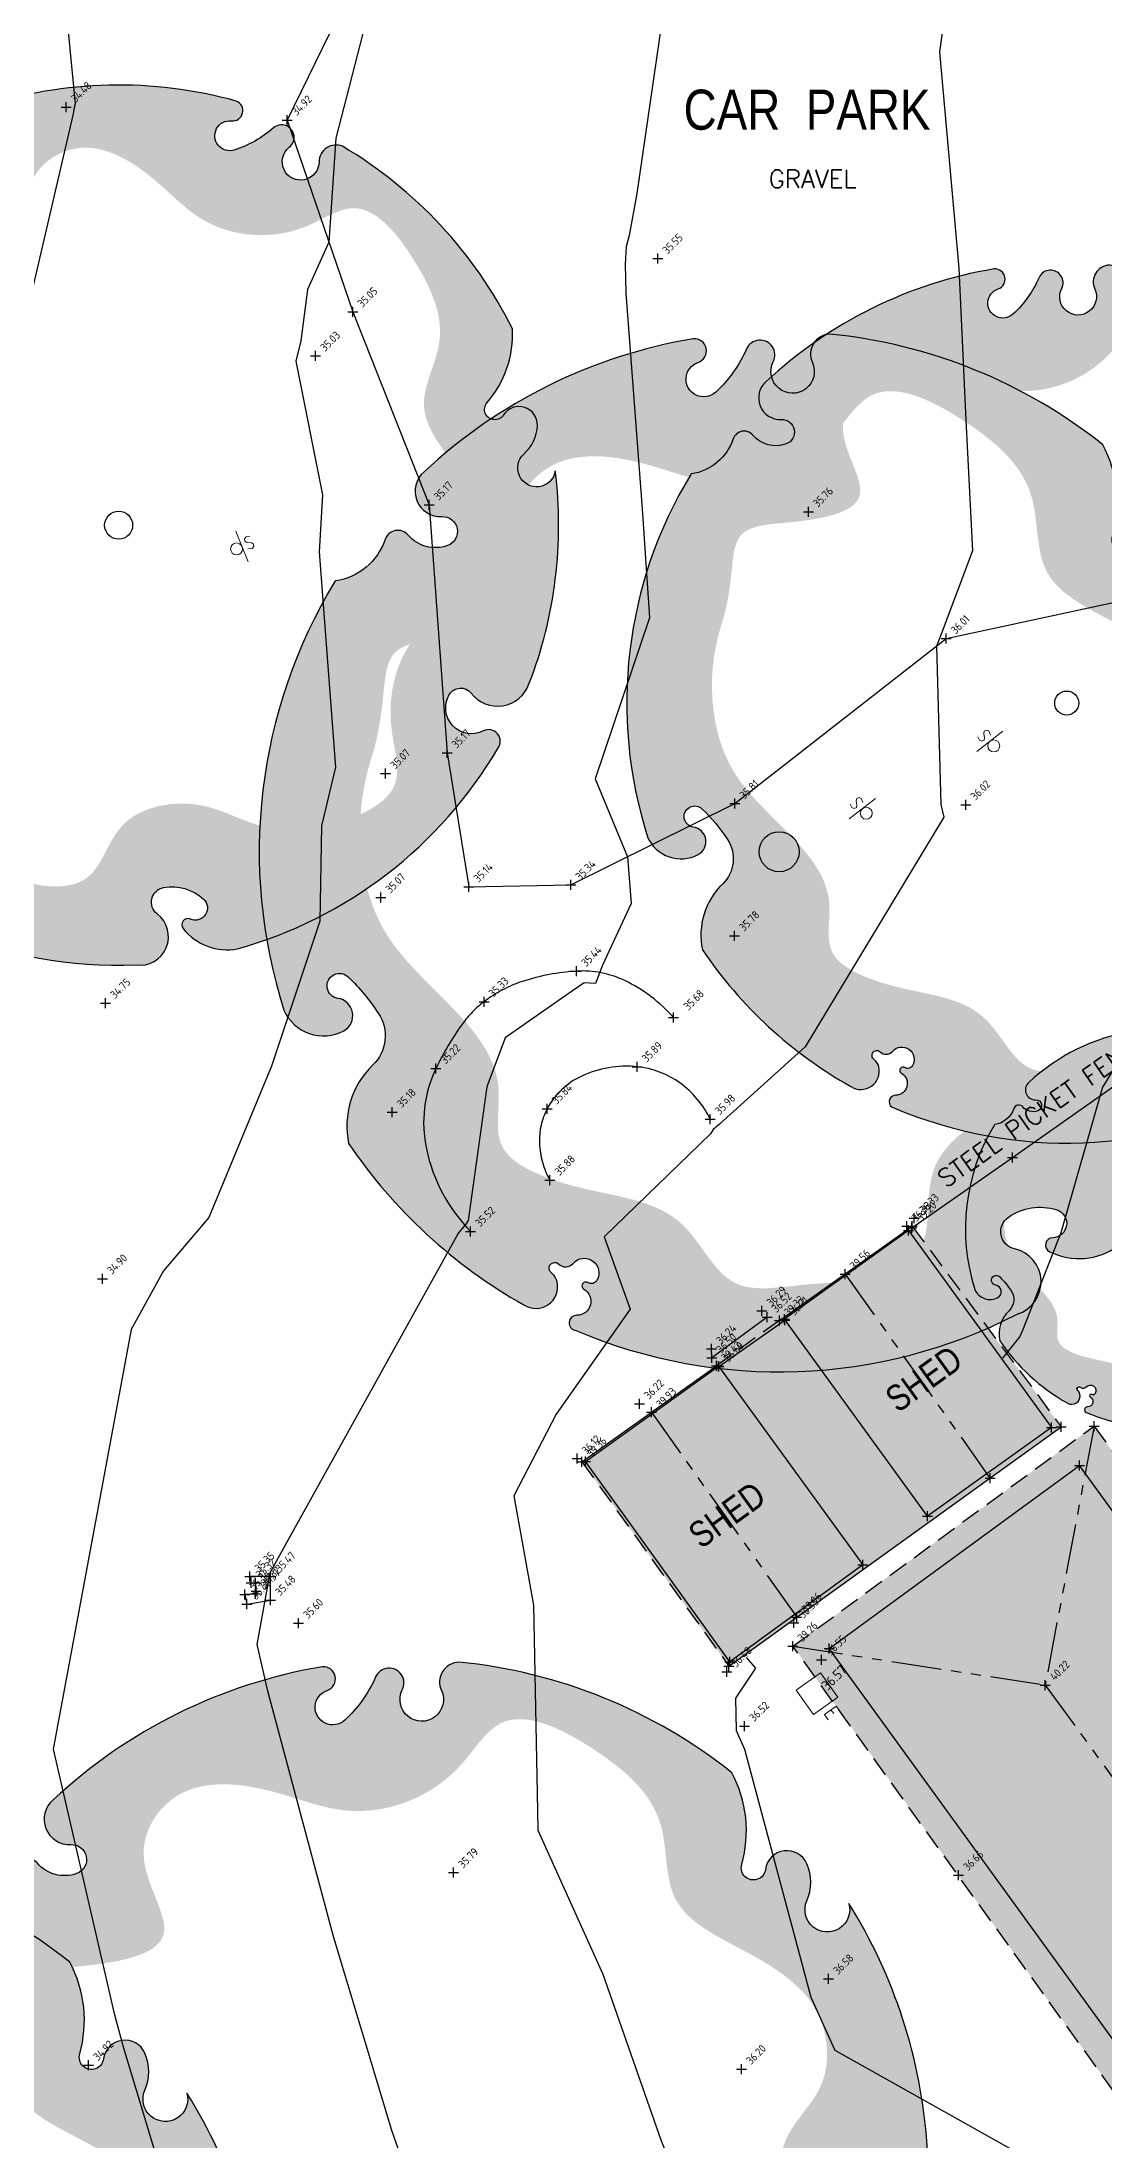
# Model space of a CAD drawing. Header units: metres. Extents: x 245957 to 247358, y 7418632 to 7419642.
# Drawn here: x 246741.4 to 246767.9, y 7418883.4 to 7418935.9 of the extents above; entities that cross this region are included whole.
import ezdxf
from ezdxf.enums import TextEntityAlignment as Align

# ---------------------------------------------------------------- set-up
doc = ezdxf.new("R2010")
doc.units = ezdxf.units.M
for name, pattern in [('DASHDOT', [10, 5, -2.5, 0, -2.5]), ('DASHED', [0.75, 0.5, -0.25]), ('PHANTOM', [2.5, 1.25, -0.25, 0.25, -0.25, 0.25, -0.25])]:
    doc.linetypes.add(name, pattern=pattern)
for name, color, linetype in [('-TEXT', 7, 'Continuous'), ('102_TOP_OF_BANK', 37, 'PHANTOM'), ('102_TOP_OF_BANK-L', 37, 'PHANTOM'), ('102_TOP_OF_BANK-S', 37, 'PHANTOM'), ('103_TOE_OF_BATTER', 37, 'DASHDOT'), ('103_TOE_OF_BATTER-L', 37, 'DASHDOT'), ('103_TOE_OF_BATTER-S', 37, 'DASHDOT'), ('104_EXISTING_SURFACE-L', 35, 'Continuous'), ('104_EXISTING_SURFACE-S', 35, 'Continuous'), ('201_SINGLE_TREE-H', 63, 'Continuous'), ('201_SINGLE_TREE-S', 96, 'Continuous'), ('305_BOX_CULVERT', 84, 'Continuous'), ('305_BOX_CULVERT-L', 84, 'Continuous'), ('305_BOX_CULVERT-S', 84, 'Continuous'), ('321_INVERT_OF_PIPE-L', 84, 'Continuous'), ('321_INVERT_OF_PIPE-S', 84, 'Continuous'), ('405_EDGE_FORMATION', 33, 'Continuous'), ('405_EDGE_FORMATION-L', 33, 'Continuous'), ('405_EDGE_FORMATION-S', 33, 'Continuous'), ('601_HOUSE', 229, 'BUILDING2'), ('601_HOUSE-S', 229, 'BUILDING2'), ('609_DECKING', 45, 'STONEWALL'), ('609_DECKING-L', 45, 'STONEWALL'), ('609_DECKING-S', 45, 'STONEWALL'), ('636_STAIRS_OR_STEPS', 45, 'Continuous'), ('636_STAIRS_OR_STEPS-L', 45, 'Continuous'), ('636_STAIRS_OR_STEPS-S', 45, 'Continuous'), ('639_ROOF_RIDGE', 253, 'PHANTOM'), ('639_ROOF_RIDGE-L', 253, 'PHANTOM'), ('639_ROOF_RIDGE-S', 253, 'PHANTOM'), ('640_EAVES', 227, 'Continuous'), ('642_ROOF_GUTTER', 155, 'DASHED'), ('642_ROOF_GUTTER-L', 153, 'Continuous'), ('642_ROOF_GUTTER-S', 153, 'Continuous'), ('903_FENCE', 24, 'FENCELINE'), ('903_FENCE-S', 24, 'Continuous'), ('EX-BUILDING_LINE', 150, 'Continuous'), ('EX-TRAFFIC_SIGN_(SLS)', 89, 'Continuous'), ('Surface_Contours_Major', 4, 'Continuous'), ('Surface_Contours_Minor', 253, 'Continuous')]:
    doc.layers.add(name, color=color, linetype=linetype)
for name, color, linetype, true_color in [('716_ELECTRICITY_PIT-L', 7, 'ELECTRICAL', 0xffa500), ('762_UNCLASSIFIED_PIT', 7, 'Continuous', 0xff64ac), ('762_UNCLASSIFIED_PIT-L', 7, 'Continuous', 0xff64ac), ('762_UNCLASSIFIED_PIT-S', 7, 'Continuous', 0xff64ac), ('EX-ELECT_PIT_(SLS)', 7, 'Continuous', 0xffa500)]:
    doc.layers.add(name, color=color, linetype=linetype, true_color=true_color)
doc.styles.add('BOLD', font='ARIALN.TTF')
doc.styles.add('ISO18', font='iso.shx')
doc.styles.add('ISO2.5', font='isocp.shx', dxfattribs={"height": 2.5})
doc.styles.get("Standard").update_dxf_attribs({"font": 'SIMPLEX.shx'})
doc.linetypes.add('BUILDING2', pattern='A,0.25,["/",ISO18,S=0.15,R=180,X=0,Y=0],0', length=0.25)
doc.linetypes.add('ELECTRICAL', pattern='A,2,-0.15,["E",ISO18,S=0.2,R=0,X=-0.015,Y=-0.1],-0.15', length=2.3)
doc.linetypes.add('FENCELINE', pattern='A,0.5,-0.2,["/",Standard,S=0.1,R=0,X=0,Y=-0.05],-0.25', length=0.95)
doc.linetypes.add('STONEWALL', pattern='A,0,-0.0625,[131,AECCLAND,S=1,R=0,X=0,Y=0],-0.06303', length=0.12553)

# ---------------------------------------------------------------- blocks, each defined once
blk = doc.blocks.new('CROSS')
at = {"color": 0, "linetype": 'Continuous'}
for p, q in [((-0.5, 0), (0.5, 0)), ((0, -0.5), (0, 0.5))]:
    blk.add_line(p, q, dxfattribs=at)
blk = doc.blocks.new('SP')
at = {"color": 0, "linetype": 'Continuous', "lineweight": 13}
for p, q in [((0.15, 0.423), (0.15, -0.406)), ((0.28, 0.165), (0.263, 0.104)), ((0.263, 0.104), (0.302, 0.059)), ((0.335, 0.192), (0.28, 0.165)), ((0.302, 0.059), (0.401, 0.004)), ((0.424, 0.176), (0.335, 0.192)), ((0.401, 0.004), (0.407, 0.004)), ((0.44, -0.04), (0.401, 0.004)), ((0.401, 0.004), (0.407, 0.004)), ((0.263, -0.096), (0.368, -0.129)), ((0.368, -0.129), (0.424, -0.101)), ((0.368, -0.129), (0.374, -0.129)), ((0.424, -0.101), (0.44, -0.04))]:
    blk.add_line(p, q, dxfattribs=at)
blk.add_circle((0, 0), 0.15, dxfattribs=at)
blk = doc.blocks.new('201C')
at = {"layer": '201_SINGLE_TREE-H', "transparency": 33554534}
h = blk.add_hatch(color=256, dxfattribs=at)
h.paths.add_polyline_path([(-0.3717, -0.3344, 0.222926), (0.0196, -0.4996, 0.770799), (0.0439, -0.4417, -0.650302), (0.0511, -0.4116, -0.234737), (0.0964, -0.4247, -0.847312), (0.0816, -0.4475, 0.78443), (0.0732, -0.4583, 0.276934), (0.1352, -0.4813, 0.193599), (0.4309, -0.2536, 0.800435), (0.4144, -0.2337, -0.75216), (0.3757, -0.1925, -0.528914), (0.4006, -0.1909, 0.594112), (0.4663, -0.1804, 0.123805), (0.4962, 0.0616, -1.41759), (0.4607, 0.0811, 0.206906), (0.4758, 0.1133, 0.759729), (0.4374, 0.1252, -1.073307), (0.4187, 0.1392, 0.194379), (0.4474, 0.2231, 0.144612), (0.2544, 0.4304, 0.53339), (0.2277, 0.4128, -1.592592), (0.1939, 0.4293, 1.030038), (0.1758, 0.4513, -0.10361), (0.1314, 0.4262, -1.238487), (0.1282, 0.4593, 0.884725), (0.1336, 0.4818, 0.147549), (-0.1551, 0.4753, 0.71725), (-0.1579, 0.4291, -0.864032), (-0.1646, 0.4015, -0.310704), (-0.1946, 0.4266, 0.58143), (-0.2167, 0.4321, -0.281558), (-0.2766, 0.4162), (-0.2775, 0.4159, 0.217121), (-0.4959, 0.0634), (-0.4959, 0.0634, 0.440011), (-0.4522, 0.021, 0.723973), (-0.4442, 0.0516, -1.384648), (-0.4262, 0.0659, -0.051107), (-0.4149, 0.0223, -0.361502), (-0.441, -0.0208, 0.256822), (-0.4937, -0.0791, 0.116166), (-0.4065, -0.2911, 0.67803), (-0.3682, -0.2843, 0.170035), (-0.3696, -0.274, -1.054701), (-0.3596, -0.2696, 0.431903), (-0.3468, -0.2749, -0.910728), (-0.3329, -0.2993, -0.42046), (-0.3418, -0.2976, 1.007885), (-0.3479, -0.3018, -0.766634), (-0.3646, -0.3216, 0.938602), (-0.3717, -0.3344)])
edge = h.paths.add_edge_path(flags=16)
edge.add_spline(control_points=[(-0.3177, 0.2468), (-0.303, 0.2628), (-0.2856, 0.2893), (-0.256, 0.3411), (-0.1928, 0.3155), (-0.0921, 0.286), (-0.1162, 0.3941), (-0.0359, 0.4462), (0.0392, 0.3985), (0.1028, 0.3299), (0.1957, 0.3214), (0.2784, 0.3804), (0.3442, 0.2961), (0.3785, 0.2147), (0.3303, 0.1307), (0.3915, 0.0592), (0.4378, -0.0139), (0.4055, -0.0919), (0.3459, -0.1091), (0.3102, -0.1666), (0.3057, -0.2282), (0.3286, -0.3091), (0.2408, -0.3447), (0.1647, -0.3496), (0.103, -0.3142), (0.0463, -0.3153), (0.0047, -0.3356), (-0.0139, -0.3682), (-0.0327, -0.4069), (-0.0927, -0.4151), (-0.1463, -0.3868), (-0.23, -0.3665), (-0.2245, -0.2773), (-0.2864, -0.2294), (-0.3344, -0.1941), (-0.3737, -0.1409), (-0.3276, -0.0866), (-0.344, -0.0009), (-0.3866, 0.0828), (-0.3665, 0.1796), (-0.3359, 0.2271), (-0.3177, 0.2468)], knot_values=[0, 0, 0, 0, 0.064972, 0.101243, 0.15652, 0.245586, 0.324463, 0.387907, 0.486094, 0.554514, 0.671826, 0.728629, 0.823661, 0.919885, 0.989953, 1.075257, 1.171704, 1.23593, 1.293575, 1.346478, 1.426142, 1.479146, 1.570817, 1.644481, 1.712561, 1.774901, 1.807, 1.846291, 1.885582, 1.928182, 2.007036, 2.074591, 2.151638, 2.226455, 2.293426, 2.340744, 2.397548, 2.47317, 2.587294, 2.673595, 2.754259, 2.754259, 2.754259, 2.754259], degree=3, periodic=0)
at = {"layer": '201_SINGLE_TREE-S'}
blk.add_lwpolyline([(-0.3717, -0.3344, 0.222926), (0.0196, -0.4996, 0.770799), (0.0439, -0.4417, -0.650302), (0.0511, -0.4116, -0.234737), (0.0964, -0.4247, -0.847312), (0.0816, -0.4475, 0.78443), (0.0732, -0.4583, 0.276934), (0.1352, -0.4813, 0.193599), (0.4309, -0.2536, 0.800435), (0.4144, -0.2337, -0.75216), (0.3757, -0.1925, -0.528914), (0.4006, -0.1909, 0.594112), (0.4663, -0.1804, 0.123805), (0.4962, 0.0616, -1.41759), (0.4607, 0.0811, 0.206906), (0.4758, 0.1133, 0.759729), (0.4374, 0.1252, -1.073307), (0.4187, 0.1392, 0.194379), (0.4474, 0.2231, 0.144612), (0.2544, 0.4304, 0.53339), (0.2277, 0.4128, -1.592592), (0.1939, 0.4293, 1.030038), (0.1758, 0.4513, -0.10361), (0.1314, 0.4262, -1.238487), (0.1282, 0.4593, 0.884725), (0.1336, 0.4818, 0.147549), (-0.1551, 0.4753, 0.71725), (-0.1579, 0.4291, -0.864032), (-0.1646, 0.4015, -0.310704), (-0.1946, 0.4266, 0.58143), (-0.2167, 0.4321, -0.281558), (-0.2766, 0.4162), (-0.2775, 0.4159, 0.217121), (-0.4959, 0.0634), (-0.4959, 0.0634, 0.440011), (-0.4522, 0.021, 0.723973), (-0.4442, 0.0516, -1.384648), (-0.4262, 0.0659, -0.051107), (-0.4149, 0.0223, -0.361502), (-0.441, -0.0208, 0.256822), (-0.4937, -0.0791, 0.116166), (-0.4065, -0.2911, 0.67803), (-0.3682, -0.2843, 0.170035), (-0.3696, -0.274, -1.054701), (-0.3596, -0.2696, 0.431903), (-0.3468, -0.2749, -0.910728), (-0.3329, -0.2993, -0.42046), (-0.3418, -0.2976, 1.007885), (-0.3479, -0.3018, -0.766634), (-0.3646, -0.3216, 0.938602), (-0.3717, -0.3344)], format="xyb", dxfattribs=at)
blk = doc.blocks.new('201T')
at = {"layer": '201_SINGLE_TREE-S'}
blk.add_circle((0, 0), 0.5, dxfattribs=at)
blk = doc.blocks.new('ECVRS')
at = {"layer": 'EX-ELECT_PIT_(SLS)', "lineweight": 13}
for p, q in [((0.356, 0.377), (-0.394, 0.377)), ((-0.394, 0.377), (-0.394, -0.373)), ((0.356, -0.373), (0.356, 0.377)), ((0.512, -0.151), (0.512, 0.209)), ((0.512, 0.209), (0.673, 0.209)), ((0.628, 0.049), (0.512, 0.049)), ((0.512, 0.049), (0.518, 0.049)), ((0.673, 0.209), (0.678, 0.209)), ((-0.394, -0.373), (0.356, -0.373)), ((0.673, -0.151), (0.512, -0.151))]:
    blk.add_line(p, q, dxfattribs=at)
blk = doc.blocks.new('GR')
at = {"layer": '-TEXT'}
blk.add_text('GRAVEL', height=0.45, dxfattribs=at).set_placement((0.042, -0.219), align=Align.CENTER)

msp = doc.modelspace()

# ---------------------------------------------------------------- hatches: boundary and pattern name
at = {"layer": 'EX-BUILDING_LINE'}
h = msp.add_hatch(color=9, dxfattribs=at)
h.dxf.hatch_style = 1
h.paths.add_polyline_path([(246754.879, 7418900.373), (246758.557, 7418895.26), (246766.863, 7418901.246), (246763.135, 7418906.263), (246759.82, 7418903.904), (246758.245, 7418902.766)])
h = msp.add_hatch(color=9, dxfattribs=at)
h.dxf.hatch_style = 1
h.paths.add_polyline_path([(246776.383, 7418894.426), (246779.058, 7418890.744), (246769.05, 7418883.423), (246760.157, 7418895.76), (246767.685, 7418901.263), (246769.354, 7418898.967), (246769.536, 7418900.115), (246773.984, 7418899.512), (246773.802, 7418898.364), (246778.86, 7418902.035), (246781.58, 7418898.224)])
edge = h.paths.add_edge_path(flags=16)
edge.add_line((246777.401, 7418892.022), (246778.067, 7418896.224))

# ---------------------------------------------------------------- linework, layer by layer
at = {"layer": '102_TOP_OF_BANK', "ltscale": 10}
msp.add_lwpolyline([(246758.089, 7418908.932, 0.125816), (246757.325, 7418909.842, 0.131872), (246756.263, 7418910.243, 0.134604), (246754.863, 7418910.004, 0.164077), (246754.012, 7418909.193, 0.13126), (246753.818, 7418908.334, 0.120015), (246754.08, 7418907.41)], format="xyb", dxfattribs=at)
at = {"layer": '103_TOE_OF_BATTER'}
msp.add_lwpolyline([(246752.096, 7418906.13, -0.142338), (246750.992, 7418908.189, -0.165394), (246751.231, 7418910.2, -0.04455), (246751.891, 7418911.314, -0.074526), (246752.433, 7418911.87, -0.082835), (246753.395, 7418912.376, -0.065217), (246754.747, 7418912.633, -0.12673), (246755.949, 7418912.397, -0.100823), (246757.17, 7418911.474)], format="xyb", dxfattribs=at)
at = {"layer": '305_BOX_CULVERT'}
for p, q in [((246747.097, 7418897.5), (246746.578, 7418897.504)), ((246746.578, 7418897.504), (246746.609, 7418897.346)), ((246747.096, 7418896.908), (246747.097, 7418897.5)), ((246746.722, 7418897.07), (246746.454, 7418897.054)), ((246746.454, 7418897.054), (246746.499, 7418896.811)), ((246746.499, 7418896.811), (246747.096, 7418896.908))]:
    msp.add_line(p, q, dxfattribs=at)
at = {"layer": '405_EDGE_FORMATION'}
for p, q in [((246748.914, 7418936.766), (246747.51, 7418933.902)), ((246747.51, 7418933.902), (246749.153, 7418929.112)), ((246749.153, 7418929.112), (246751.062, 7418924.287)), ((246751.062, 7418924.287), (246751.507, 7418918.09)), ((246763.985, 7418920.944), (246769.182, 7418922.064)), ((246758.706, 7418916.821), (246763.985, 7418920.944)), ((246751.507, 7418918.09), (246752.055, 7418914.738)), ((246754.603, 7418914.789), (246758.706, 7418916.821)), ((246752.055, 7418914.738), (246754.603, 7418914.789))]:
    msp.add_line(p, q, dxfattribs=at)
at = {"layer": '601_HOUSE'}
for p, q in [((246763.046, 7418906.15), (246759.945, 7418903.935)), ((246763.046, 7418906.15), (246766.623, 7418901.229)), ((246763.522, 7418899.014), (246759.945, 7418903.935)), ((246754.969, 7418900.381), (246758.292, 7418902.761)), ((246758.292, 7418902.761), (246761.903, 7418897.793)), ((246766.623, 7418901.229), (246763.522, 7418899.014)), ((246758.578, 7418895.371), (246754.969, 7418900.381)), ((246761.064, 7418895.705), (246767.316, 7418900.276)), ((246769.145, 7418897.76), (246767.316, 7418900.276)), ((246761.903, 7418897.793), (246758.578, 7418895.371)), ((246769.21, 7418884.476), (246761.064, 7418895.705))]:
    msp.add_line(p, q, dxfattribs=at)
at = {"layer": '609_DECKING'}
msp.add_line((246758.307, 7418902.75), (246759.956, 7418903.914), dxfattribs=at)
at = {"layer": '636_STAIRS_OR_STEPS'}
msp.add_line((246759.508, 7418903.987), (246758.126, 7418902.97), dxfattribs=at)
at = {"layer": '639_ROOF_RIDGE'}
for p, q in [((246761.464, 7418905.059), (246765.085, 7418899.958)), ((246756.619, 7418901.607), (246760.255, 7418896.486)), ((246767.685, 7418901.263), (246766.463, 7418894.791)), ((246760.157, 7418895.76), (246766.463, 7418894.791)), ((246766.463, 7418894.791), (246770.089, 7418889.817))]:
    msp.add_line(p, q, dxfattribs=at)
at = {"layer": '640_EAVES'}
for p, q in [((246759.82, 7418903.904), (246763.135, 7418906.263)), ((246754.879, 7418900.373), (246758.245, 7418902.766)), ((246758.557, 7418895.26), (246766.863, 7418901.246))]:
    msp.add_line(p, q, dxfattribs=at)
at = {"layer": '642_ROOF_GUTTER'}
for p, q in [((246763.135, 7418906.263), (246766.863, 7418901.246)), ((246759.82, 7418903.904), (246758.245, 7418902.766)), ((246760.157, 7418895.76), (246767.685, 7418901.263)), ((246767.685, 7418901.263), (246769.354, 7418898.967)), ((246754.879, 7418900.373), (246758.557, 7418895.26)), ((246769.05, 7418883.423), (246760.157, 7418895.76))]:
    msp.add_line(p, q, dxfattribs=at)
at = {"layer": '762_UNCLASSIFIED_PIT'}
for p, q in [((246746.609, 7418897.346), (246746.722, 7418897.346)), ((246746.722, 7418897.346), (246746.722, 7418897.07))]:
    msp.add_line(p, q, dxfattribs=at)
at = {"layer": '903_FENCE', "ltscale": 20}
for p, q in [((246765.649, 7418907.974), (246768.18, 7418909.757)), ((246763.124, 7418906.216), (246765.649, 7418907.974))]:
    msp.add_line(p, q, dxfattribs=at)
at = {"layer": 'Surface_Contours_Major'}
for points, elevation in [([(246764.372, 7418939.542), (246763.82, 7418935.611), (246764.305, 7418930.202), (246764.479, 7418926.4), (246764.645, 7418923.141), (246763.861, 7418921.059), (246763.745, 7418920.756), (246763.856, 7418916.797), (246763.931, 7418916.482), (246760.463, 7418910.742), (246758.329, 7418908.816), (246758.323, 7418908.805), (246758.158, 7418908.678), (246758.091, 7418908.569), (246755.437, 7418905.994), (246756.089, 7418904.182), (246754.24, 7418901.56), (246753.179, 7418899.516), (246753.668, 7418896.789), (246753.773, 7418891.647), (246753.781, 7418891.164), (246755.4, 7418887.562), (246756.855, 7418883.427), (246758.598, 7418879.022)], 36), ([(246749.465, 7418936.324), (246748.729, 7418933.448), (246748.556, 7418930.855), (246748.022, 7418929.667), (246747.849, 7418928.384), (246747.731, 7418927.88), (246748.393, 7418924.537), (246748.314, 7418923.109), (246748.721, 7418917.732), (246748.373, 7418916.261), (246748.324, 7418913.885), (246747.118, 7418910.256), (246745.555, 7418906.475), (246744.422, 7418905.141), (246743.612, 7418903.68), (246741.664, 7418893.188), (246743.175, 7418886.614), (246743.408, 7418885.745), (246744.54, 7418881.993), (246745.52, 7418875.545), (246745.875, 7418871.725), (246746.949, 7418867.045), (246748.932, 7418860.456), (246750.166, 7418855.408)], 35)]:
    msp.add_lwpolyline(points, dxfattribs=dict(at, elevation=elevation))
at = {"layer": 'Surface_Contours_Minor'}
for points, elevation in [([(246740.787, 7418969.584), (246741.814, 7418964.118), (246742.337, 7418960.575), (246742.658, 7418952.572), (246742.581, 7418947.859), (246741.58, 7418940.85), (246742.212, 7418934.313), (246742.184, 7418934.219), (246742.162, 7418934.057), (246740.244, 7418925.864)], 34.5), ([(246757.421, 7418940.102), (246756.256, 7418932.073), (246756.061, 7418931.022), (246755.989, 7418930.739), (246755.959, 7418930.3), (246755.978, 7418929.578), (246756.388, 7418924.191), (246756.568, 7418921.466), (246755.214, 7418917.437), (246756.02, 7418915.491), (246756.109, 7418914.323), (246755.397, 7418912.779), (246755.223, 7418912.322), (246754.936, 7418912.337), (246754.643, 7418912.145), (246752.965, 7418910.969), (246752.5, 7418909.741), (246752.039, 7418906.402), (246751.981, 7418906.307), (246751.798, 7418906.092), (246747.081, 7418897.592), (246746.749, 7418895.8), (246747.007, 7418894.677), (246748.658, 7418888.513), (246750.12, 7418883.67), (246751.773, 7418878.975)], 35.5), ([(246770.788, 7418936.721), (246771.921, 7418931.107), (246772.322, 7418929.514), (246772.44, 7418928.959), (246774.913, 7418925.407), (246774.955, 7418925.323), (246775.135, 7418924.887), (246774.577, 7418922.23), (246774.516, 7418921.614), (246771.846, 7418917.219), (246771.017, 7418915.84), (246770.49, 7418914.232), (246769.116, 7418911.72), (246767.895, 7418909.733), (246766.857, 7418906.097), (246765.897, 7418903.653), (246765.83, 7418903.503), (246765.396, 7418902.963)], 36.5), ([(246758.988, 7418895.477), (246759.217, 7418895.213), (246758.719, 7418894.462), (246758.733, 7418893.656), (246758.943, 7418893.187), (246760.605, 7418886.988), (246761.205, 7418885.662), (246766.458, 7418882.714)], 36.5)]:
    msp.add_lwpolyline(points, dxfattribs=dict(at, elevation=elevation))

# ---------------------------------------------------------------- block references
at = {"layer": '-TEXT'}
msp.add_blockref('GR', (246760.607, 7418932.427), dxfattribs=at)
at = {"layer": '102_TOP_OF_BANK-S', "xscale": 0.25, "yscale": 0.25, "zscale": 0.25}
for p in [(246756.263, 7418910.243), (246754.012, 7418909.193), (246758.089, 7418908.932), (246754.08, 7418907.41)]:
    msp.add_blockref('CROSS', p, dxfattribs=at)
at = {"layer": '103_TOE_OF_BATTER-S', "xscale": 0.25, "yscale": 0.25, "zscale": 0.25}
for p in [(246754.747, 7418912.633), (246752.433, 7418911.87), (246757.17, 7418911.474), (246751.231, 7418910.2), (246752.096, 7418906.13)]:
    msp.add_blockref('CROSS', p, dxfattribs=at)
at = {"layer": '104_EXISTING_SURFACE-S', "xscale": 0.25, "yscale": 0.25, "zscale": 0.25}
for p in [(246741.987, 7418934.23), (246756.781, 7418930.442), (246748.222, 7418928.011), (246760.541, 7418924.115), (246749.973, 7418917.572), (246764.481, 7418916.793), (246749.853, 7418914.47), (246758.696, 7418913.519), (246742.97, 7418911.835), (246750.135, 7418909.106), (246763.005, 7418906.258), (246763.189, 7418906.457), (246742.891, 7418904.943), (246759.379, 7418904.145), (246758.119, 7418903.19), (246754.76, 7418900.449), (246747.795, 7418896.337), (246760.182, 7418896.342), (246760.87, 7418895.419), (246758.5, 7418895.123), (246758.948, 7418893.764), (246751.672, 7418890.102), (246764.298, 7418890.037), (246742.545, 7418885.289), (246758.872, 7418885.193)]:
    msp.add_blockref('CROSS', p, dxfattribs=at)
at = {"layer": '201_SINGLE_TREE-S'}
for name, xscale, yscale, zscale in [('201C', 22, 22, 22), ('201T', 0.7, 0.7, 0.7)]:
    msp.add_blockref(name, (246743.298, 7418923.779), dxfattribs=dict(at, xscale=xscale, yscale=yscale, zscale=zscale))
at = {"layer": '201_SINGLE_TREE-S', "rotation": 25}
for name, p, xscale, yscale, zscale in [('201C', (246767, 7418919.334), 22, 22, 22), ('201C', (246759.811, 7418915.617), 26, 26, 26), ('201C', (246779.259, 7418911.119), 20, 20, 20), ('201T', (246767, 7418919.334), 0.6, 0.6, 0.6), ('201C', (246769.467, 7418906.197), 10, 10, 10), ('201C', (246750.538, 7418882.426), 26, 26, 26), ('201C', (246733.987, 7418877.689), 26, 26, 26)]:
    msp.add_blockref(name, p, dxfattribs=dict(at, xscale=xscale, yscale=yscale, zscale=zscale))
msp.add_blockref('201T', (246759.811, 7418915.617), dxfattribs=at)
at = {"layer": '305_BOX_CULVERT-S', "xscale": 0.25, "yscale": 0.25, "zscale": 0.25}
for p in [(246746.578, 7418897.504), (246746.609, 7418897.346), (246747.097, 7418897.5), (246746.454, 7418897.054), (246746.499, 7418896.811), (246746.722, 7418897.07), (246747.096, 7418896.908)]:
    msp.add_blockref('CROSS', p, dxfattribs=at)
at = {"layer": '321_INVERT_OF_PIPE-S', "xscale": 0.25, "yscale": 0.25, "zscale": 0.25}
for p in [(246756.319, 7418901.821), (246746.734, 7418897.14)]:
    msp.add_blockref('CROSS', p, dxfattribs=at)
at = {"layer": '405_EDGE_FORMATION-S', "xscale": 0.25, "yscale": 0.25, "zscale": 0.25}
for p in [(246747.51, 7418933.902), (246749.153, 7418929.112), (246751.062, 7418924.287), (246763.985, 7418920.944), (246751.507, 7418918.09), (246758.706, 7418916.821), (246752.055, 7418914.738), (246754.603, 7418914.789)]:
    msp.add_blockref('CROSS', p, dxfattribs=at)
at = {"layer": '601_HOUSE-S', "xscale": 0.25, "yscale": 0.25, "zscale": 0.25}
for p in [(246763.046, 7418906.15), (246759.945, 7418903.935), (246758.292, 7418902.761), (246766.623, 7418901.229), (246754.969, 7418900.381), (246767.316, 7418900.276), (246763.522, 7418899.014), (246761.903, 7418897.793), (246758.578, 7418895.371), (246761.064, 7418895.705)]:
    msp.add_blockref('CROSS', p, dxfattribs=at)
at = {"layer": '609_DECKING-S', "xscale": 0.25, "yscale": 0.25, "zscale": 0.25}
for p in [(246759.956, 7418903.914), (246758.307, 7418902.75)]:
    msp.add_blockref('CROSS', p, dxfattribs=at)
at = {"layer": '636_STAIRS_OR_STEPS-S', "xscale": 0.25, "yscale": 0.25, "zscale": 0.25}
for p in [(246759.508, 7418903.987), (246758.126, 7418902.97)]:
    msp.add_blockref('CROSS', p, dxfattribs=at)
at = {"layer": '639_ROOF_RIDGE-S', "xscale": 0.25, "yscale": 0.25, "zscale": 0.25}
for p in [(246761.464, 7418905.059), (246756.619, 7418901.607), (246765.085, 7418899.958), (246760.255, 7418896.486), (246766.463, 7418894.791)]:
    msp.add_blockref('CROSS', p, dxfattribs=at)
at = {"layer": '642_ROOF_GUTTER-S', "xscale": 0.25, "yscale": 0.25, "zscale": 0.25}
for p in [(246763.135, 7418906.263), (246759.82, 7418903.904), (246758.245, 7418902.766), (246766.863, 7418901.246), (246767.685, 7418901.263), (246754.879, 7418900.373), (246760.157, 7418895.76), (246758.557, 7418895.26)]:
    msp.add_blockref('CROSS', p, dxfattribs=at)
at = {"layer": '762_UNCLASSIFIED_PIT-S', "xscale": 0.25, "yscale": 0.25, "zscale": 0.25}
for p in [(246746.722, 7418897.346), (246761.046, 7418887.444)]:
    msp.add_blockref('CROSS', p, dxfattribs=at)
at = {"layer": '903_FENCE-S', "xscale": 0.25, "yscale": 0.25, "zscale": 0.25}
for p in [(246765.649, 7418907.974), (246763.124, 7418906.216)]:
    msp.add_blockref('CROSS', p, dxfattribs=at)
at = {"layer": 'EX-ELECT_PIT_(SLS)', "rotation": 305.7872222222222}
msp.add_blockref('ECVRS', (246760.767, 7418894.559), dxfattribs=at)
at = {"layer": 'EX-TRAFFIC_SIGN_(SLS)'}
for p, rotation in [((246746.245, 7418923.184), 21.58501770125272), ((246765.177, 7418918.263), 127.9930954402875), ((246761.989, 7418916.579), 127.9930954573308)]:
    msp.add_blockref('SP', p, dxfattribs=dict(at, rotation=rotation))

# ---------------------------------------------------------------- texts
at = {"layer": '-TEXT', "style": 'BOLD'}
msp.add_text('CAR  PARK', height=1, dxfattribs=at).set_placement((246760.508, 7418933.664), align=Align.CENTER)
at = {"layer": '-TEXT'}
msp.add_text('STEEL PICKET FENCE', height=0.45, rotation=35.1739, dxfattribs=at).set_placement((246766.565, 7418909.021), align=Align.CENTER)
at = {"layer": '-TEXT', "style": 'BOLD'}
for p in [(246763.617, 7418902.183), (246758.696, 7418898.783)]:
    msp.add_text('SHED', height=0.65, rotation=35.7893, dxfattribs=at).set_placement(p, align=Align.CENTER)
at = {"layer": '102_TOP_OF_BANK-L', "style": 'ISO2.5'}
for s, p in [('35.89', (246756.43, 7418910.411)), ('35.84', (246754.179, 7418909.36)), ('35.98', (246758.256, 7418909.099)), ('35.88', (246754.248, 7418907.578))]:
    msp.add_text(s, height=0.2, rotation=45, dxfattribs=at).set_placement(p, align=Align.MIDDLE_LEFT)
at = {"layer": '103_TOE_OF_BATTER-L', "style": 'ISO2.5'}
for s, p in [('35.44', (246754.914, 7418912.801)), ('35.33', (246752.6, 7418912.038)), ('35.68', (246757.472, 7418911.71)), ('35.22', (246751.398, 7418910.368)), ('35.52', (246752.264, 7418906.297))]:
    msp.add_text(s, height=0.2, rotation=45, dxfattribs=at).set_placement(p, align=Align.MIDDLE_LEFT)
at = {"layer": '104_EXISTING_SURFACE-L', "style": 'ISO2.5'}
for s, p in [('34.48', (246742.155, 7418934.398)), ('35.55', (246756.948, 7418930.61)), ('35.03', (246748.389, 7418928.179)), ('35.76', (246760.708, 7418924.282)), ('35.07', (246750.14, 7418917.739)), ('36.02', (246764.648, 7418916.961)), ('35.07', (246750.02, 7418914.637)), ('35.78', (246758.863, 7418913.686)), ('34.75', (246743.138, 7418912.002)), ('35.18', (246750.302, 7418909.274)), ('36.33', (246763.356, 7418906.625)), ('36.33', (246763.172, 7418906.425)), ('34.90', (246743.059, 7418905.11)), ('36.29', (246759.546, 7418904.313)), ('36.24', (246758.287, 7418903.358)), ('36.12', (246754.927, 7418900.616)), ('35.60', (246747.963, 7418896.505)), ('36.55', (246760.35, 7418896.509)), ('36.55', (246761.038, 7418895.586)), ('36.48', (246758.668, 7418895.291)), ('36.52', (246759.115, 7418893.932)), ('35.79', (246751.839, 7418890.269)), ('36.66', (246764.465, 7418890.205)), ('34.92', (246742.712, 7418885.457)), ('36.20', (246759.04, 7418885.361))]:
    msp.add_text(s, height=0.2, rotation=45, dxfattribs=at).set_placement(p, align=Align.MIDDLE_LEFT)
at = {"layer": '305_BOX_CULVERT-L', "style": 'ISO2.5'}
for s, p in [('35.35', (246746.746, 7418897.671)), ('35.47', (246747.264, 7418897.668)), ('35.34', (246746.621, 7418897.222)), ('35.32', (246746.777, 7418897.514)), ('35.37', (246746.889, 7418897.238)), ('35.48', (246747.264, 7418897.075)), ('35.40', (246746.666, 7418896.978))]:
    msp.add_text(s, height=0.2, rotation=45, dxfattribs=at).set_placement(p, align=Align.MIDDLE_LEFT)
at = {"layer": '321_INVERT_OF_PIPE-L', "style": 'ISO2.5'}
for s, p in [('36.22', (246756.487, 7418901.988)), ('35.32', (246746.901, 7418897.308))]:
    msp.add_text(s, height=0.2, rotation=45, dxfattribs=at).set_placement(p, align=Align.MIDDLE_LEFT)
at = {"layer": '405_EDGE_FORMATION-L', "style": 'ISO2.5'}
for s, p in [('34.92', (246747.677, 7418934.07)), ('35.05', (246749.32, 7418929.279)), ('35.17', (246751.229, 7418924.455)), ('36.01', (246764.153, 7418921.112)), ('35.17', (246751.675, 7418918.257)), ('35.81', (246758.873, 7418916.988)), ('35.14', (246752.223, 7418914.906)), ('35.34', (246754.77, 7418914.957))]:
    msp.add_text(s, height=0.2, rotation=45, dxfattribs=at).set_placement(p, align=Align.MIDDLE_LEFT)
at = {"layer": '609_DECKING-L', "style": 'ISO2.5'}
for s, p in [('36.71', (246760.123, 7418904.082)), ('36.69', (246758.474, 7418902.917))]:
    msp.add_text(s, height=0.2, rotation=45, dxfattribs=at).set_placement(p, align=Align.MIDDLE_LEFT)
at = {"layer": '636_STAIRS_OR_STEPS-L', "style": 'ISO2.5'}
for s, p in [('36.52', (246759.675, 7418904.155)), ('36.50', (246758.293, 7418903.137))]:
    msp.add_text(s, height=0.2, rotation=45, dxfattribs=at).set_placement(p, align=Align.MIDDLE_LEFT)
at = {"layer": '639_ROOF_RIDGE-L', "style": 'ISO2.5'}
for s, p in [('39.56', (246761.631, 7418905.226)), ('39.93', (246756.786, 7418901.774)), ('39.96', (246760.422, 7418896.653)), ('40.22', (246766.63, 7418894.959))]:
    msp.add_text(s, height=0.2, rotation=45, dxfattribs=at).set_placement(p, align=Align.MIDDLE_LEFT)
at = {"layer": '642_ROOF_GUTTER-L', "style": 'ISO2.5'}
for s, p in [('39.20', (246763.303, 7418906.43)), ('39.33', (246759.987, 7418904.071)), ('39.42', (246758.412, 7418902.933)), ('39.36', (246755.047, 7418900.541)), ('39.26', (246760.324, 7418895.927))]:
    msp.add_text(s, height=0.2, rotation=45, dxfattribs=at).set_placement(p, align=Align.MIDDLE_LEFT)
at = {"layer": '716_ELECTRICITY_PIT-L', "style": 'ISO2.5'}
msp.add_text('36.57', height=0.25, rotation=45, dxfattribs=at).set_placement((246760.935, 7418894.726), align=Align.MIDDLE_LEFT)
at = {"layer": '762_UNCLASSIFIED_PIT-L', "style": 'ISO2.5'}
msp.add_text('36.58', height=0.2, rotation=45, dxfattribs=at).set_placement((246761.213, 7418887.611), align=Align.MIDDLE_LEFT)

doc.saveas('drawing.dxf')
